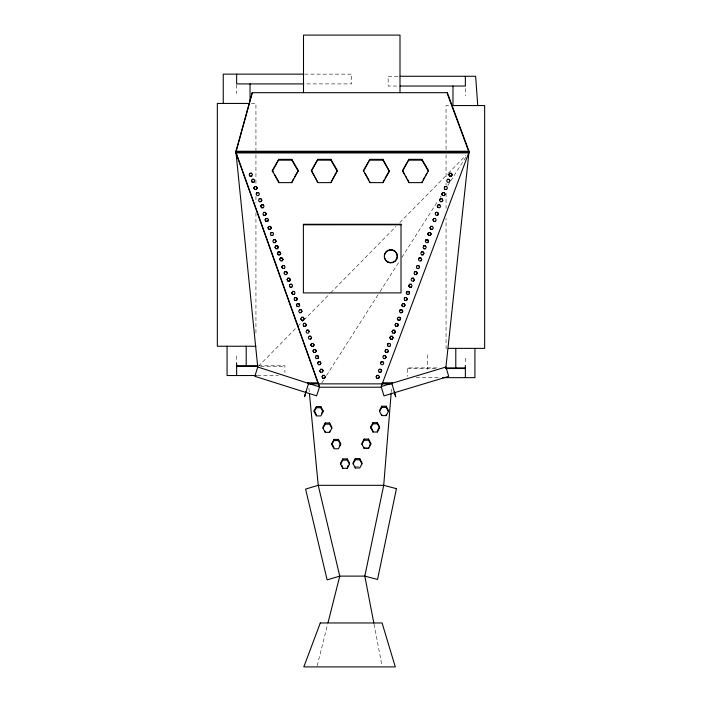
<?xml version="1.0" encoding="UTF-8"?>
<svg xmlns="http://www.w3.org/2000/svg" width="702" height="702" viewBox="0 0 702 702"><rect width="100%" height="100%" fill="white"/><g stroke="black" fill="none" stroke-linecap="round" stroke-linejoin="round"><path stroke-width="0.53" stroke-dasharray="3.51 2.63" d="M391.198 392.646L391.549 388.285M317.155 665.847L327.79 623.622M321.823 382.836L323.587 380.072M326.535 375.456L379.519 292.444M380.107 291.523L399.535 261.083M401.886 257.397L437.794 201.132M440.154 197.438L441.33 195.595M447.806 185.451L450.157 181.757M450.745 180.835L466.058 156.853M258.512 366.225L296.92 327.176M297.692 326.395L303.071 320.928M303.834 320.147L329.958 293.594M330.721 292.813L396.016 226.43M399.859 222.525L447.49 174.105M448.253 173.324L465.926 155.37M304.607 74.149L351.746 74.149L351.746 83.907L304.817 83.907M397.946 76.272L388.162 76.272L388.162 86.039L397.946 86.039M251.307 103.431L255.94 103.431L255.94 150.465M448.648 105.563L446.06 105.563L446.06 150.404M446.718 348.368L446.06 348.368L446.06 218.217M258.573 365.76L284.889 365.76L284.889 372.665M260.767 366.4L284.889 366.4M436.96 367.892L407.458 367.892L407.458 376.342M407.458 368.532L436.96 368.532M257.476 375.526L278.308 375.526M416.198 377.65L439.145 377.65M365.031 447.288L367.672 447.288M356.212 466.812L358.862 466.812M374.034 624.175L382.02 665.829M308.924 388.285L309.345 392.646M465.356 88.566L465.356 95.797M465.356 358.125L465.356 363.004M446.06 154.773L446.06 177.746M446.06 183.213L446.06 185.398M446.06 193.059L446.06 208.371M427.562 354.87L427.562 369.515M255.94 154.835L255.94 178.896M255.94 179.993L255.94 185.46M255.94 196.402L255.94 202.957M255.94 212.803L255.94 333.117M236.644 84.749L236.644 93.673M236.644 356.002L236.644 363.232"/><path stroke-width="1.05" d="M391.111 393.734L383.713 485.328L364.821 576.114L373.833 623.113M235.951 152.931L468.997 152.931L468.997 151.255L447.323 92.69L252.264 92.69L235.951 151.255L235.951 152.931L319.471 387.214L316.593 395.84L254.861 376.316L257.739 367.006L235.951 152.246L468.997 152.246L381.195 386.53L383.95 395.884L448.692 376.36L445.937 367.006L468.997 152.246L447.7 94.7M328.053 622.56L339.759 576.114L318.225 485.328L309.45 393.734M305.897 391.813L304.501 396.805L308.406 383.862L308.038 382.704L308.406 383.862L391.997 383.862L392.146 383.406L391.997 382.827L382.221 382.827M308.248 383.38L308.406 382.827L318.173 382.827M319.357 386.89L257.739 367.006M314.189 410.652L316.391 406.546L320.805 406.546L323.008 410.652L323.008 411.82L320.805 415.926L316.391 415.926L314.189 411.82L314.189 410.652L316.391 414.759M314.189 411.82L316.391 407.713L316.391 406.546M321.683 413.118L323.008 410.652M325.21 422.973L323.008 427.079L323.008 428.238L325.21 432.344L329.615 432.344L331.818 428.238L331.818 427.079L329.615 422.973L325.21 422.973L325.21 424.131L323.008 428.238M331.818 443.506L334.02 439.399L338.425 439.399L340.628 443.506L340.628 444.664L338.425 448.771L334.02 448.771L331.818 444.664L331.818 443.506L334.02 447.604M331.818 444.664L334.02 440.558L334.02 439.399M339.312 445.963L340.628 443.506M342.83 458.924L340.628 463.022L340.628 464.189L342.83 468.295L347.244 468.295L349.447 464.189L349.447 463.022L347.244 458.924L342.83 458.924L342.83 460.082L340.628 464.189M348.122 465.487L347.244 468.295M364.145 439.075L361.942 443.181L361.942 444.34L364.145 448.446L368.559 448.446L370.761 444.34L370.761 443.181L368.559 439.075L364.145 439.075L364.145 440.233L361.942 444.34M370.761 426.763L372.964 422.657L377.369 422.657L379.571 426.763L379.571 427.922L377.369 432.028L372.964 432.028L370.761 427.922L370.761 426.763L372.516 430.045M381.774 406.23L379.571 410.337L379.571 411.495L381.774 415.602L386.179 415.602L388.382 411.495L388.382 410.337L386.179 406.23L381.774 406.23L381.774 407.388L379.571 411.495M370.761 427.922L372.964 423.815L372.964 422.657M355.335 458.599L353.132 462.706L353.132 463.864L355.335 467.971L359.74 467.971L361.942 463.864L361.942 462.706L359.74 458.599L355.335 458.599L355.335 459.757L353.132 463.864M369.436 445.647L370.761 443.181M377.808 430.045L379.133 427.579M250.009 173.262L249.192 174.798L250.009 176.202L251.632 176.202L252.448 174.798L251.632 173.262L250.009 173.394L251.632 173.262M251.465 180.879L252.272 179.343L253.905 179.343L254.712 180.879L253.905 182.283L252.272 182.283L251.465 180.747L252.272 182.283M253.922 188.083L254.738 186.548L253.922 188.083L254.738 189.487L256.37 189.487L257.178 188.083L256.37 186.548L254.738 186.679M256.37 189.487L257.178 187.952M256.195 194.033L257.011 192.629L258.634 192.629L259.45 194.033L258.634 195.568L257.011 195.568L256.195 194.164L257.011 192.629M272.297 170.595L278.808 159.363L291.821 159.363L298.332 170.595L291.821 182.625L278.808 182.625L272.297 170.595L273.385 172.473M272.297 171.393L278.808 159.363M261.785 200.237L260.977 198.692L259.345 198.692L258.529 200.237L259.345 201.641L260.977 201.641L261.785 200.096L260.977 201.641M260.802 206.186L261.618 204.782L263.241 204.782L264.057 206.186L263.241 207.722L261.618 207.722L260.802 206.186L261.618 207.722M260.802 206.318L261.618 204.782M263.741 212.399L262.934 213.934L263.741 215.338L265.374 215.338L266.181 213.803L265.374 212.399L263.741 212.399L265.374 212.53L266.181 213.934M265.374 215.338L266.181 213.803M265.198 219.884L266.014 218.48L267.637 218.48L268.454 220.016L267.637 221.42L266.014 221.42L265.198 219.884L266.014 221.42M265.198 220.016L266.014 218.48M267.637 221.42L268.454 220.016M292.365 180.897L293.454 179.019M294.533 177.15L298.332 170.595M271.332 227.817L270.516 229.352L268.892 229.352L268.076 227.817L268.884 226.413L270.516 226.413L271.332 227.948L270.516 226.413M268.076 227.948L268.884 226.413M271.156 232.494L270.34 234.038L271.156 235.442L272.788 235.442L273.596 234.038L272.78 232.494L271.156 232.634L272.78 232.494M311.346 170.595L317.857 159.354L330.87 159.354L337.381 170.595L330.87 182.625L317.857 182.625L311.346 170.595L314.057 175.272M311.346 171.385L317.857 159.354M276.062 241.234L275.245 239.698L273.622 239.698L272.806 241.234L273.622 242.638L275.245 242.638L276.062 241.102L275.245 242.638M275.079 247.315L275.895 245.779L275.079 247.315L275.895 248.719L277.518 248.719L278.334 247.315L277.518 245.779L275.895 245.911M277.518 248.719L278.334 247.183M277.413 253.387L278.229 251.851L279.852 251.851L280.668 253.255L279.852 254.791L278.229 254.791L277.413 253.255L278.229 254.791M279.852 254.791L280.668 253.255M279.686 259.336L280.493 257.932L282.125 257.932L282.941 259.336L282.125 260.872L280.502 260.872L279.686 259.468L280.493 257.932M282.941 259.336L282.125 260.872M337.381 170.595L330.87 182.625M281.809 267.085L282.625 265.549L284.249 265.549L285.065 266.953L284.257 268.489L282.625 268.489L281.809 266.953L282.625 268.489M284.082 273.166L284.898 271.63L286.521 271.63C288.206 272.964 286.758 275.307 284.898 274.57L284.082 273.034M287.074 279.607L287.881 278.203L289.514 278.194L290.321 279.598L289.514 281.142L287.881 281.142L287.074 279.738L287.881 278.203M289.514 281.142L290.321 279.598M290.154 284.284L289.338 285.819L290.154 287.223L291.778 287.223L292.594 285.819L291.778 284.284L290.154 284.415L291.778 284.284M291.804 293.015L292.62 291.479L294.243 291.479L295.059 293.015L294.243 294.419L292.62 294.419L291.804 292.883L292.62 294.419M369.919 159.363L363.408 170.595L369.919 182.625L382.932 182.625L389.443 171.393L382.932 159.363L369.919 159.363L363.408 171.393M294.884 297.569L294.077 299.105L294.884 300.509L296.516 300.509L297.332 298.964L296.516 297.56L294.884 297.569L296.516 297.701L297.332 299.105M296.516 300.509L297.332 298.964M299.666 305.037L298.85 306.572L297.227 306.572L296.411 305.168L297.227 303.633L298.85 303.633L299.666 305.168L298.85 303.633M301.93 311.249L301.123 309.714L299.491 309.714L298.683 311.249L299.491 312.653L301.123 312.653L301.93 311.118L301.123 312.653M304.063 318.734L303.246 320.27L301.623 320.27L300.807 318.866L301.623 317.33L303.246 317.33L304.063 318.866L303.246 317.33M384.02 179.958L382.932 182.625M385.1 178.089L388.899 171.534M306.335 324.956L305.519 323.411L303.887 323.411L303.08 324.956L303.887 326.36L305.519 326.36L306.335 324.815L305.519 326.36M306.853 330.177L306.037 331.721L306.853 333.125L308.476 333.125L309.292 331.581L308.476 330.177L306.853 330.177L308.476 330.309L309.292 331.581M402.457 170.595L408.968 159.354L421.981 159.354L428.492 170.595L421.981 182.625L408.968 182.625L402.457 170.595L404.624 174.333M402.457 171.385L408.968 159.354M311.556 337.802L310.749 336.267L309.117 336.267L308.301 337.802L309.117 339.206L310.749 339.075L311.556 337.671L310.749 339.075M310.767 344.998L311.583 343.462L310.767 344.998L311.583 346.402L313.215 346.402L314.022 344.866L313.215 346.402M313.855 349.543L313.039 351.088L313.855 349.543L315.479 349.543L316.295 351.079L315.479 349.543M313.039 350.947L313.855 352.492L315.479 352.483L316.295 350.947M316.19 355.616L315.373 357.151L316.19 358.555L317.822 358.555L318.629 357.02L317.813 355.616L316.19 355.616L317.813 355.747L318.629 357.151M317.822 358.555L318.629 357.02M423.069 179.958L424.692 177.141M425.781 175.272L426.86 173.403M317.646 363.101L318.462 361.697L320.086 361.697L320.902 363.232L320.086 364.636L318.462 364.636L317.646 363.232L318.462 361.697M320.086 364.636L320.902 363.232M322.218 372.121L320.586 372.253L319.77 370.849L320.586 369.313L322.218 369.313C324.438 370.296 320.805 374.043 323.025 370.717M322.042 376.798L322.859 375.394L324.482 375.394L325.298 376.93L324.482 378.334L322.859 378.334L322.042 376.93L322.859 375.394M324.482 378.334L325.298 376.93M448.92 174.658L449.736 173.254L451.368 173.254L452.176 174.658L451.368 176.193L449.736 176.193L448.92 174.658L449.736 176.193M448.92 174.789L449.736 173.254M447.472 179.335L446.656 180.739L447.472 182.283L449.096 182.283L449.912 180.739L449.096 179.335L447.472 179.335L449.096 179.466L449.912 180.739M445.007 186.539L444.19 188.075L445.007 189.479L446.63 189.479L447.446 187.943L446.63 186.539L445.007 186.539L446.63 186.539M451.368 176.193L452.176 174.658M441.927 194.024L442.743 192.62L444.366 192.62L445.182 194.156L444.366 195.56L442.743 195.56L441.927 194.024L442.743 195.56M441.927 194.156L442.743 192.62M439.592 200.096L440.4 198.692L442.032 198.692L442.839 200.228L442.032 201.632L440.4 201.632L439.592 200.228L440.4 198.692M437.32 206.309L438.136 204.773L439.759 204.773L440.575 206.309L439.759 207.713L438.136 207.581L437.32 206.177L438.136 207.581M442.032 201.632L442.839 200.228M436.012 212.39C434.389 213.698 435.626 215.979 437.636 215.33L438.452 213.794L437.636 212.39L436.012 212.39L437.636 212.522L438.452 213.926M432.923 219.875L433.739 218.471L435.372 218.471L436.179 220.007L435.372 221.42L433.739 221.42L432.923 220.007L433.739 218.471M430.054 227.948L430.87 226.413L432.493 226.413L433.309 227.948L432.493 229.352L430.87 229.352L430.054 227.817L430.87 229.352M438.452 213.794L437.636 215.33M427.79 233.898L428.597 232.494L430.229 232.494L431.037 233.898L430.229 235.433L428.597 235.433L427.79 233.898L428.597 235.433M427.79 234.029L428.597 232.494M425.324 241.102L426.132 239.698L427.764 239.698L428.58 241.234L427.764 242.638L426.132 242.638L425.324 241.234L426.132 239.698M423.868 245.779L423.052 247.315L423.868 248.719L425.491 248.719L426.307 247.183L425.491 245.779L423.868 245.779L425.491 245.779M430.229 235.433L431.037 233.898M421.533 251.842L420.717 253.255L421.533 254.791L423.157 254.791L423.973 253.255L423.157 251.842L421.533 251.842L423.157 251.983L423.973 253.255M428.58 241.102L427.764 242.638M418.453 259.336L419.261 257.932L420.893 257.932L421.709 259.468L420.893 260.872L419.261 260.872L418.453 259.468L419.261 257.932M417.137 265.549L416.321 266.953L417.137 268.489L418.769 268.489L419.577 266.953L418.769 265.549L417.137 265.549L418.769 265.681L419.577 266.953M417.313 273.166L416.497 271.63L414.873 271.63L414.057 273.034L414.873 274.57L416.497 274.57L417.313 273.034L416.497 274.57M414.32 279.738L413.513 278.203L411.881 278.203C410.266 279.51 411.495 281.783 413.513 281.142L414.32 279.607L413.513 281.142M408.801 285.688L409.617 284.284L411.24 284.284L412.056 285.688L411.24 287.223L409.617 287.223L408.801 285.688L409.617 287.223M408.801 285.819L409.617 284.284M407.151 291.479L406.335 293.024L407.151 291.479L408.775 291.479L409.591 293.024L408.775 291.479M407.327 299.105L406.511 297.569L404.887 297.569L404.071 298.973L404.887 300.509L406.511 300.509L407.327 298.973L406.511 300.509M404.984 305.037L404.176 306.572L402.544 306.572L401.737 305.168L402.544 303.633L404.176 303.633L404.984 305.168L404.176 303.633M406.335 292.883L407.151 294.428L408.775 294.428L409.591 292.883M399.464 311.126L400.28 309.722L401.904 309.722L402.72 311.258L401.904 312.662L400.28 312.662L399.464 311.258L400.28 309.722M400.596 318.743L399.78 320.279L398.157 320.279L397.341 318.875L398.157 317.339L399.78 317.339L400.596 318.875L399.78 317.339M401.904 312.662L402.72 311.126M395.068 324.824L395.884 323.42L397.516 323.552L398.324 324.956L397.516 326.36L395.884 326.36L395.068 324.956L395.884 323.42M392.111 331.721L392.927 330.186L394.559 330.186L395.366 331.721L394.559 333.125L392.927 333.125L392.111 331.59L392.927 333.125M390.663 336.267L389.847 337.802L390.663 336.267L392.286 336.267L393.102 337.802L392.286 336.267M397.516 326.36L398.324 324.824L397.516 323.552M387.381 344.875L388.197 343.471L389.821 343.471L390.637 345.007L389.821 346.411L388.197 346.411L387.381 345.007L388.197 343.471M395.366 331.59L394.559 333.125M385.117 351.088L385.933 349.552L387.557 349.552L388.373 351.088L387.557 352.492L385.933 352.492L385.117 350.956L385.933 352.492M389.847 337.671L390.663 339.206L392.286 339.206L393.102 337.671M386.039 357.16L385.222 355.624L383.59 355.624L382.783 357.028L383.59 358.564L385.222 358.564L386.039 357.028L385.222 358.564M380.51 363.109L381.326 361.705L382.95 361.705L383.766 363.241L382.95 364.645C380.896 365.286 379.756 363.013 381.326 361.705M387.557 352.492L388.373 351.088M379.203 369.322L378.387 370.726L379.203 372.262L380.826 372.262L381.642 370.726L380.826 369.322L379.203 369.322L380.826 369.454L381.642 370.726M376.123 376.807L376.93 375.403L378.562 375.403L379.37 376.939L378.562 378.343L376.93 378.343L376.123 376.939L376.93 375.403M378.562 378.343L379.37 376.939M392.383 382.704L391.997 383.862L395.726 396.867L394.392 391.848M445.937 367.006L381.484 386.442M303.51 74.149L223.245 74.149L223.245 103.431M400.122 76.272L475.64 76.272L477.737 105.563M303.834 83.907L236.644 83.907L236.644 74.149M400.122 86.039L465.356 86.039L465.356 76.272M249.579 103.431L217.339 103.431L217.339 346.235L255.94 346.235M451.711 105.563L484.661 105.563L484.661 348.368L448.648 348.368M235.951 151.255L468.997 151.255M278.808 160.161L291.821 160.161L298.332 171.393M317.857 160.153L330.87 160.153L337.381 171.385M369.919 160.161L382.932 160.161L389.443 171.393M408.968 160.153L421.981 160.153L428.492 171.385M449.736 173.385L451.368 173.385L452.176 174.789M449.736 176.062L451.368 176.062M253.922 187.952L254.738 189.356L256.37 189.356M257.011 192.76L258.634 192.629M442.743 192.752L444.366 192.62M440.4 198.824L442.032 198.692M260.977 201.509L259.345 201.641M442.032 201.5L440.4 201.632M261.618 204.914L263.241 204.782M261.618 207.59L263.241 207.722M265.374 215.207L263.741 215.338M266.014 218.612L267.637 218.48M433.739 218.603L435.372 218.471M266.014 221.288L267.637 221.288M303.387 224.798L401.009 224.789M268.884 226.544L270.516 226.544M268.076 227.817L268.892 229.221L270.516 229.352M430.87 229.221L432.493 229.352M428.597 232.625L430.229 232.625L431.037 234.029M428.597 235.302L430.229 235.302M426.132 239.83L427.764 239.83L428.58 241.234M275.245 242.506L273.622 242.638M275.079 247.183L275.895 248.587L277.518 248.587M280.668 253.387L279.852 251.983L278.229 251.851M278.229 254.659L279.852 254.659M280.493 258.064L282.125 258.064L282.941 259.468M419.261 258.064L420.893 257.932M282.625 268.357L284.257 268.489M287.337 273.166L286.521 271.762L284.898 271.63M416.497 274.438L414.873 274.57M287.881 278.334L289.514 278.334L290.321 279.738M289.514 281.011L287.881 281.142M409.617 284.415L411.24 284.284M409.617 287.092L411.24 287.223M407.151 291.62L408.775 291.62M292.62 294.287L294.243 294.419M296.516 300.377L294.884 300.509M406.511 300.377L404.887 300.509M298.85 303.764L297.227 303.633M404.176 303.764L402.544 303.633M296.411 305.168L297.227 306.441L298.85 306.572M401.737 305.168L402.544 306.441L404.176 306.572M400.28 309.854L401.904 309.854L402.72 311.258M301.123 312.522L299.491 312.653M401.904 312.53L400.28 312.662M303.246 317.462L301.623 317.33M399.78 317.471L398.157 317.339M300.807 318.866L301.623 320.138L303.246 320.27M397.341 318.875L398.157 320.147L399.78 320.279M305.519 326.219L303.887 326.36M397.516 326.228L395.884 326.36M395.366 331.721L394.559 330.317L392.927 330.186M390.663 336.398L392.286 336.398M311.583 343.594L313.206 343.462L314.022 344.998M388.197 343.603L389.821 343.471M310.767 344.866L311.583 346.27L313.215 346.27M313.855 349.675L315.479 349.675M385.933 352.36L387.557 352.36M317.822 358.424L316.19 358.555M385.222 358.432L383.59 358.564M318.462 361.828L320.086 361.697M381.326 361.837L382.95 361.705M320.086 364.505L318.462 364.636M236.644 365.76L257.476 365.76M236.644 366.4L257.476 366.4M445.691 367.892L465.356 367.892M445.691 368.532L465.356 368.532M323.025 370.849L322.218 369.445L320.586 369.313M256.379 375.526L227.071 375.526L227.071 346.235M322.859 375.526L324.482 375.394M376.93 375.535L378.562 375.403M442.418 377.65L474.929 377.65L474.929 348.368M324.482 378.202L322.859 378.334M378.562 378.211L376.93 378.343M319.471 387.214L381.195 387.214M381.774 407.388L386.179 407.388L388.382 411.495M316.391 407.713L320.805 407.713L323.008 411.82M372.964 423.815L377.369 423.815L379.571 427.922M325.21 424.131L329.615 424.131L331.818 428.238M364.145 440.233L368.559 440.233L370.761 444.34M334.02 440.558L338.425 440.558L340.628 444.664M355.335 459.757L359.74 459.757L361.942 463.864M342.83 460.082L347.244 460.082L349.447 464.189M257.178 188.083L256.37 186.548M278.334 247.315L277.518 245.779M405.712 176.211L406.8 178.08M407.88 179.958L408.968 182.625M365.04 173.403L368.831 179.958M315.145 177.141L317.857 182.625M274.473 174.342L278.264 180.897M341.953 465.487L342.83 468.295M319.103 385.495L235.951 152.246L252.264 92.69M465.356 365.365L465.356 377.65M455.791 348.368L455.791 367.892M452.974 86.039L452.974 105.563M447.323 92.69L447.323 93.673M446.63 189.479L445.007 189.479M445.182 194.156L444.366 195.56M439.759 204.773L438.136 204.773M435.372 221.42L433.739 221.42M432.493 226.413L430.87 226.413M425.491 248.719L423.868 248.719M423.157 254.791L421.533 254.791M421.981 159.354L421.981 160.153M421.981 181.827L421.981 182.625M421.709 259.468L420.893 260.872M418.769 268.489L417.137 268.489M416.497 271.63L414.873 271.63M413.513 278.203L411.881 278.203M408.775 294.428L407.151 294.428M406.511 297.569L404.887 297.569M400 92.585L400 35.1L303.501 35.1L303.501 92.585M392.286 339.206L390.663 339.206M389.821 346.411L388.197 346.411M387.557 349.552L385.933 349.552M386.179 406.23L386.179 407.388M386.179 414.443L386.179 415.602M385.222 355.624L383.59 355.624M382.932 159.363L382.932 160.161M381.774 414.443L381.774 415.602M380.826 372.262L379.203 372.262M377.369 422.657L377.369 423.815M377.369 430.861L377.369 432.028M372.964 430.861L372.964 432.028M369.919 181.827L369.919 182.625M368.559 439.075L368.559 440.233M368.559 447.288L368.559 448.446M364.145 447.288L364.145 448.446M359.74 458.599L359.74 459.757M355.335 466.812L355.335 467.971M347.244 458.924L347.244 460.082M338.425 439.399L338.425 440.558M330.87 159.354L330.87 160.153M329.615 422.973L329.615 424.131M329.615 431.186L329.615 432.344M325.21 431.186L325.21 432.344M320.805 406.546L320.805 407.713M320.586 372.253L319.77 370.849M315.479 352.483L313.855 352.492M310.749 336.267L309.117 336.267M305.519 323.411L303.887 323.411M301.123 309.714L299.491 309.714M294.243 291.479L292.62 291.479M291.821 159.363L291.821 160.161M291.821 181.827L291.821 182.625M291.778 287.223L290.154 287.223M284.249 265.549L282.625 265.549M278.808 181.827L278.808 182.625M275.245 239.698L273.622 239.698M272.788 235.442L271.156 235.442M260.977 198.692L259.345 198.692M254.712 180.879L253.905 182.283M253.905 179.343L252.272 179.343M251.632 176.202L250.009 176.202M250.035 83.907L250.035 100.175M246.209 346.235L246.209 365.76M236.644 363.232L236.644 375.526M396.437 488.653L377.544 579.44L364.821 576.114L339.759 576.114L327.123 579.878L305.598 489.092L318.225 485.328L383.713 485.328L396.437 488.653M320.287 622.972L303.817 666.9L395.296 666.9L382.09 622.972L320.287 622.972M401.009 224.263L303.387 224.271L303.396 292.909L401.017 292.892L401.009 224.263M387.565 262.039A6.511 6.485 0 0 0 397.323 256.414A6.511 6.485 0 0 0 387.565 250.798A6.511 6.485 0 0 0 387.565 262.039M387.565 261.767A6.511 6.485 0 0 0 397.323 256.151A6.511 6.485 0 0 0 387.565 250.535A6.511 6.485 0 0 0 387.565 261.767"/></g></svg>
